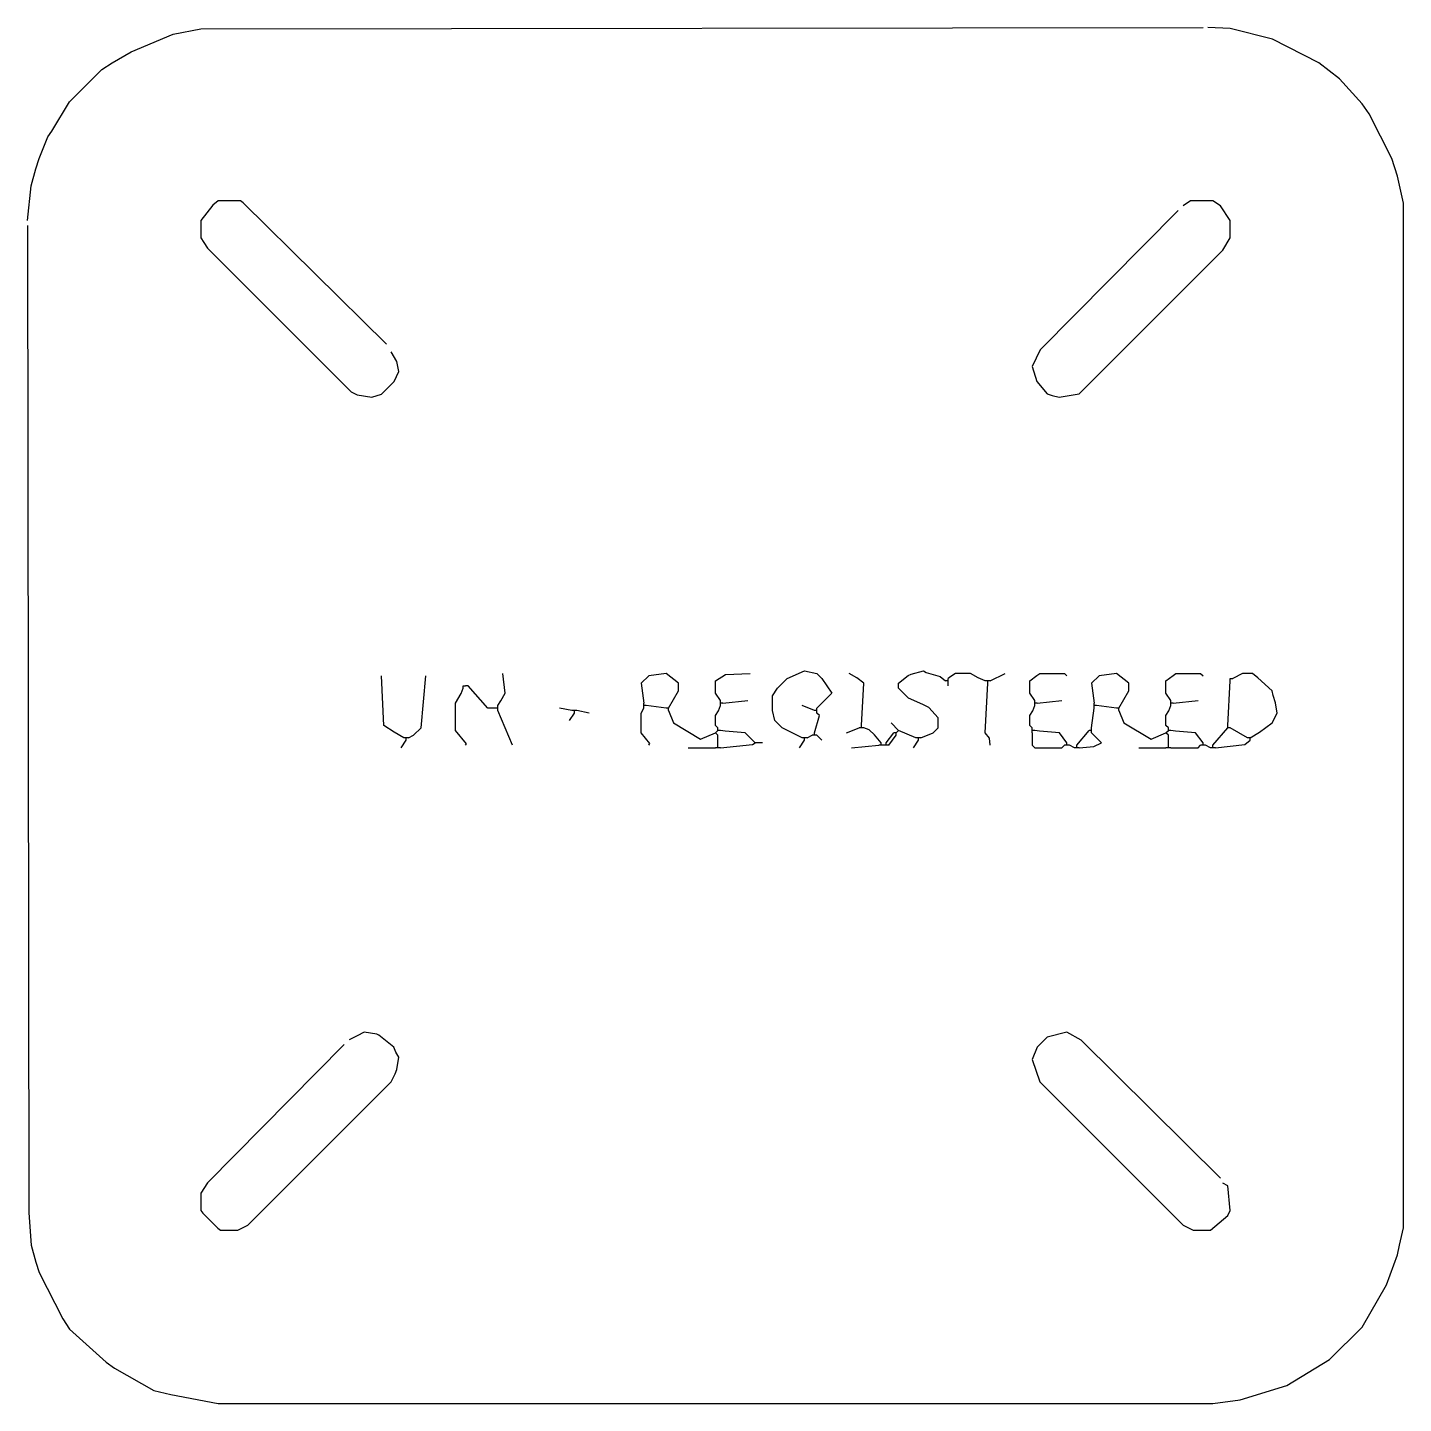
# Model space of a CAD drawing. Extents: x 26 to 582, y 10 to 566.
import ezdxf

# ---------------------------------------------------------------- set-up
doc = ezdxf.new("R2010")
doc.units = 0
doc.layers.get('0').update_dxf_attribs({"linetype": 'CONTINUOUS'})

msp = doc.modelspace()

# ---------------------------------------------------------------- linework, layer by layer
at = {"color": 172, "linetype": 'CONTINUOUS'}
for points in [[(26, 488), (27.455172, 501.962069), (29.3, 508.9), (30.7, 513.1), (34.230769, 521.846154), (35.769231, 524.153846), (43, 536), (56, 549), (60.18, 551.76), (67.9, 556.2), (84.9, 563.3), (96.001228, 565.501235), (501, 566)], [(26, 486), (26.498747, 87.001247), (27.458824, 74.035294), (29.3, 67.1), (30.7, 62.9), (40.24, 44.18), (43, 40), (57.82, 26.76), (61.18, 24.24), (77.1, 15.3), (83.923077, 13.615385), (103, 10), (505, 10), (515.959016, 11.45082), (534.9, 17.2), (552.1, 27.8), (565.24, 40.82), (575.2, 57.9), (579.615385, 70.076923), (580.384615, 73.923077), (582, 81), (582, 495), (579.615385, 505.923077), (577.3, 513.1), (568.2, 531.1), (565.24, 535.18), (556.195122, 545.243902), (547.82, 551.76), (529.1, 561.3), (511.955446, 565.554455), (503, 566)], [(171, 438), (113.1, 495.2), (112, 496), (103, 496), (100.846154, 494.230769), (96, 488), (96, 481), (97.230769, 479.153846), (98.769231, 476.846154), (156.846154, 418.769231), (159.2, 417.6), (165.088235, 416.647059), (169.1, 417.8), (174.2, 422.9), (176, 427), (175.3, 431.1), (173, 435)], [(491, 492), (435.249961, 435.754424), (432, 429), (433.8, 422.9), (438, 418), (440.088235, 417.352941), (442.911765, 416.647059), (451, 418), (509, 476), (512, 481), (512, 488), (508, 494), (505, 496), (496, 496), (493, 494)], [(154, 155), (98.769231, 99.153846), (96, 95), (96, 88), (96.8, 86.9), (102.9, 80.8), (104, 80), (111, 80), (115, 82), (173, 140), (174.6, 143.2), (175.3, 144.9), (176, 150), (174.8, 151.9), (174, 154), (167.9, 158.8), (167.1, 159.2), (162, 160), (159.2, 158.6), (156, 157)], [(508, 101), (451.754424, 156.750039), (446, 160), (438, 158), (434, 154), (432, 149), (435, 140), (493, 82), (497, 80), (504, 80), (511, 86), (512, 88), (511, 98), (509, 99)]]:
    msp.add_lwpolyline(points, dxfattribs=at)
at = {"color": 42, "linetype": 'CONTINUOUS'}
for points in [[(339, 279), (331, 283), (328, 286), (327, 290), (327, 296), (329, 299), (333, 303), (340, 306), (345, 305), (347, 303), (351, 297), (345, 291)], [(247, 289), (247, 290)], [(179, 278), (179, 279)], [(305, 276), (305, 280), (304, 281)], [(340, 278), (340, 279)], [(386, 278), (386, 279)], [(487, 276), (487, 280), (486, 281)]]:
    msp.add_lwpolyline(points, dxfattribs=at)
at = {"color": 32, "linetype": 'CONTINUOUS'}
for points in [[(387, 279), (392, 281), (394, 283), (394, 287), (390.153846, 291.230769), (387.793103, 292.482759), (382, 295), (378, 299), (378, 301), (381.9, 304.2), (383.1, 304.7), (388, 306), (389.076923, 305.384615), (394.846154, 303.769231), (397, 302)], [(178, 279), (174.153846, 281.230769), (170, 284), (169, 304)], [(180, 279), (182, 280), (185, 283), (187, 304)], [(216, 292), (217.2, 293.9), (219, 297), (218, 305)], [(285, 291), (289, 298), (289, 301), (284, 305), (277, 304), (274, 301), (275, 293)], [(306, 294), (304, 297), (304, 302), (308.040984, 304.54918), (318, 305)], [(363, 284), (364, 301), (361.1, 303.2), (358, 305)], [(413, 302), (410.1, 303.2), (407, 305), (401, 305), (399.1, 303.8), (398, 303)], [(414, 302), (413, 302)], [(415, 302), (414, 302)], [(414, 301), (414, 302)], [(415, 302), (421, 305)], [(433, 294), (431, 297), (431, 302), (433.9, 304.2), (435, 305), (445, 305), (446, 304)], [(467, 291), (471, 298), (471, 301), (466, 305), (459, 304), (456, 301), (457, 293)], [(488, 294), (486, 297), (486, 302), (488.9, 304.2), (490, 305), (500, 305), (501, 304)], [(511, 284), (512, 302)], [(512, 302), (512, 303), (513, 303)], [(520, 279), (523.846154, 281.230769), (529, 285), (531, 289), (530.3, 293.1), (529.3, 296.1), (529, 298), (523.153846, 303.230769), (521, 305), (517, 305), (513, 303)], [(203, 276), (203.423077, 276.615385), (199, 282), (199, 293), (201.2, 296.9), (202, 299)], [(202, 299), (202, 300), (203, 300)], [(215, 291), (212, 291), (204, 300), (203, 300)], [(216, 291), (215, 291)], [(216, 291), (216, 292)], [(216, 290), (216, 291)], [(222, 276), (216, 290)], [(246, 290), (241, 291)], [(247, 290), (246, 290)], [(248, 290), (247, 290)], [(277, 276), (277.411765, 276.647059), (274, 281), (274, 289), (275, 291)], [(275, 292), (275, 293)], [(276, 292), (275, 292)], [(275, 291), (275, 292)], [(284, 291), (276, 292)], [(285, 291), (284, 291)], [(285, 290), (285, 291)], [(285, 290), (287, 285), (298, 278.5), (304, 281)], [(305, 283), (304, 284), (304, 288), (305.2, 289.9), (306, 292)], [(306, 293), (306, 294)], [(307, 293), (306, 293)], [(306, 292), (306, 293)], [(307, 293), (317, 294)], [(344, 290), (339, 292)], [(345, 290), (344, 290)], [(345, 290), (345, 291)], [(345, 289), (345, 290)], [(432, 283), (431, 284), (431, 288), (432.2, 289.9), (433, 292)], [(433, 293), (433, 294)], [(434, 293), (433, 293)], [(433, 292), (433, 293)], [(434, 293), (444, 294)], [(456, 283), (457, 291)], [(457, 292), (457, 293)], [(458, 292), (457, 292)], [(457, 291), (457, 292)], [(466, 291), (458, 292)], [(467, 291), (466, 291)], [(467, 290), (467, 291)], [(467, 290), (469, 285), (480, 278.5), (486, 281)], [(487, 283), (486, 284), (486, 288), (487.2, 289.9), (488, 292)], [(488, 293), (488, 294)], [(489, 293), (488, 293)], [(488, 292), (488, 293)], [(489, 293), (499, 294)], [(344, 281), (346, 288), (345, 289)], [(363, 283), (363, 284)], [(378, 282), (375, 285)], [(511, 283), (511, 284)], [(179, 279), (178, 279)], [(180, 279), (179, 279)], [(304, 281), (305, 282)], [(305, 282), (305, 283)], [(306, 282), (305, 282)], [(320, 277), (316, 281), (307.9, 281.7), (306, 282)], [(340, 279), (339, 279)], [(341, 279), (340, 279)], [(341, 279), (343, 280)], [(344, 280), (343, 280)], [(344, 280), (344, 281)], [(345, 280), (344, 280)], [(357, 281), (362, 283)], [(363, 283), (362, 283)], [(364, 283), (363, 283)], [(371, 277), (368.24, 280.18), (366.1, 282.2), (364, 283)], [(377, 281), (376, 281)], [(377, 281), (378, 282)], [(377, 280), (377, 281)], [(385, 279), (378, 282)], [(386, 279), (385, 279)], [(387, 279), (386, 279)], [(432, 282), (432, 283)], [(433, 282), (432, 282)], [(432, 281), (432, 282)], [(446, 277), (443, 281), (434.9, 281.7), (433, 282)], [(456, 282), (455, 282)], [(456, 282), (456, 283)], [(456, 281), (456, 282)], [(486, 281), (487, 282)], [(487, 282), (487, 283)], [(488, 282), (487, 282)], [(501, 277), (498, 281), (489.9, 281.7), (488, 282)], [(512, 283), (511, 283)], [(519, 279), (512, 283)]]:
    msp.add_lwpolyline(points, dxfattribs=at)
at = {"color": 251, "linetype": 'CONTINUOUS'}
for points in [[(398, 302), (397, 302)], [(398, 302), (398, 303)]]:
    msp.add_lwpolyline(points, dxfattribs=at)
at = {"color": 252, "linetype": 'CONTINUOUS'}
msp.add_lwpolyline([(398, 301), (398, 302)], dxfattribs=at)
at = {"color": 253, "linetype": 'CONTINUOUS'}
for points in [[(398, 300), (398, 301)], [(506, 275), (517.846154, 276.230769), (520, 278)], [(293, 275), (304, 275)], [(305, 275), (304, 275)], [(305, 275), (305, 276)], [(306, 275), (305, 275)], [(306, 275), (318.9, 276.3), (320, 277)], [(323, 277), (320, 277)], [(359, 275), (370, 276)], [(371, 276), (370, 276)], [(371, 276), (371, 277)], [(372, 276), (371, 276)], [(373, 276), (372, 276)], [(373, 276), (373, 277)], [(374, 276), (373, 276)], [(446, 276), (445, 276)], [(446, 276), (446, 277)], [(447, 276), (446, 276)], [(449, 275), (447, 276)], [(450, 275), (449, 275)], [(475, 275), (486, 275)], [(487, 275), (486, 275)], [(487, 275), (487, 276)], [(488, 275), (487, 275)], [(488, 275), (499, 275), (500, 276)], [(501, 276), (500, 276)], [(501, 276), (501, 277)], [(502, 276), (501, 276)], [(504, 275), (502, 276)], [(505, 275), (504, 275)]]:
    msp.add_lwpolyline(points, dxfattribs=at)
at = {"color": 23, "linetype": 'CONTINUOUS'}
for points in [[(415, 276), (414.769231, 278.846154), (413, 281), (414, 301)], [(253, 289), (248, 290)], [(347, 278), (345, 280)], [(520, 279), (519, 279)]]:
    msp.add_lwpolyline(points, dxfattribs=at)
at = {"color": 8, "linetype": 'CONTINUOUS'}
for points in [[(245, 286), (247, 289)], [(177, 275), (179, 278)], [(338, 275), (340, 278)], [(384, 275), (386, 278)]]:
    msp.add_lwpolyline(points, dxfattribs=at)
at = {"color": 33, "linetype": 'CONTINUOUS'}
for points in [[(373, 277), (376, 281)], [(374, 276), (377, 280)], [(450, 276), (455, 282)], [(451, 275), (456.94, 275.42), (460, 277), (456, 281)], [(505, 276), (511, 283)]]:
    msp.add_lwpolyline(points, dxfattribs=at)
at = {"color": 43, "linetype": 'CONTINUOUS'}
msp.add_lwpolyline([(432, 281), (432, 276), (433, 275), (444, 275), (445, 276)], dxfattribs=at)
at = {"color": 35, "linetype": 'CONTINUOUS'}
msp.add_lwpolyline([(520, 278), (520, 279)], dxfattribs=at)
at = {"color": 254, "linetype": 'CONTINUOUS'}
for points in [[(450, 275), (450, 276)], [(451, 275), (450, 275)], [(505, 275), (505, 276)], [(506, 275), (505, 275)]]:
    msp.add_lwpolyline(points, dxfattribs=at)

doc.saveas('drawing.dxf')
